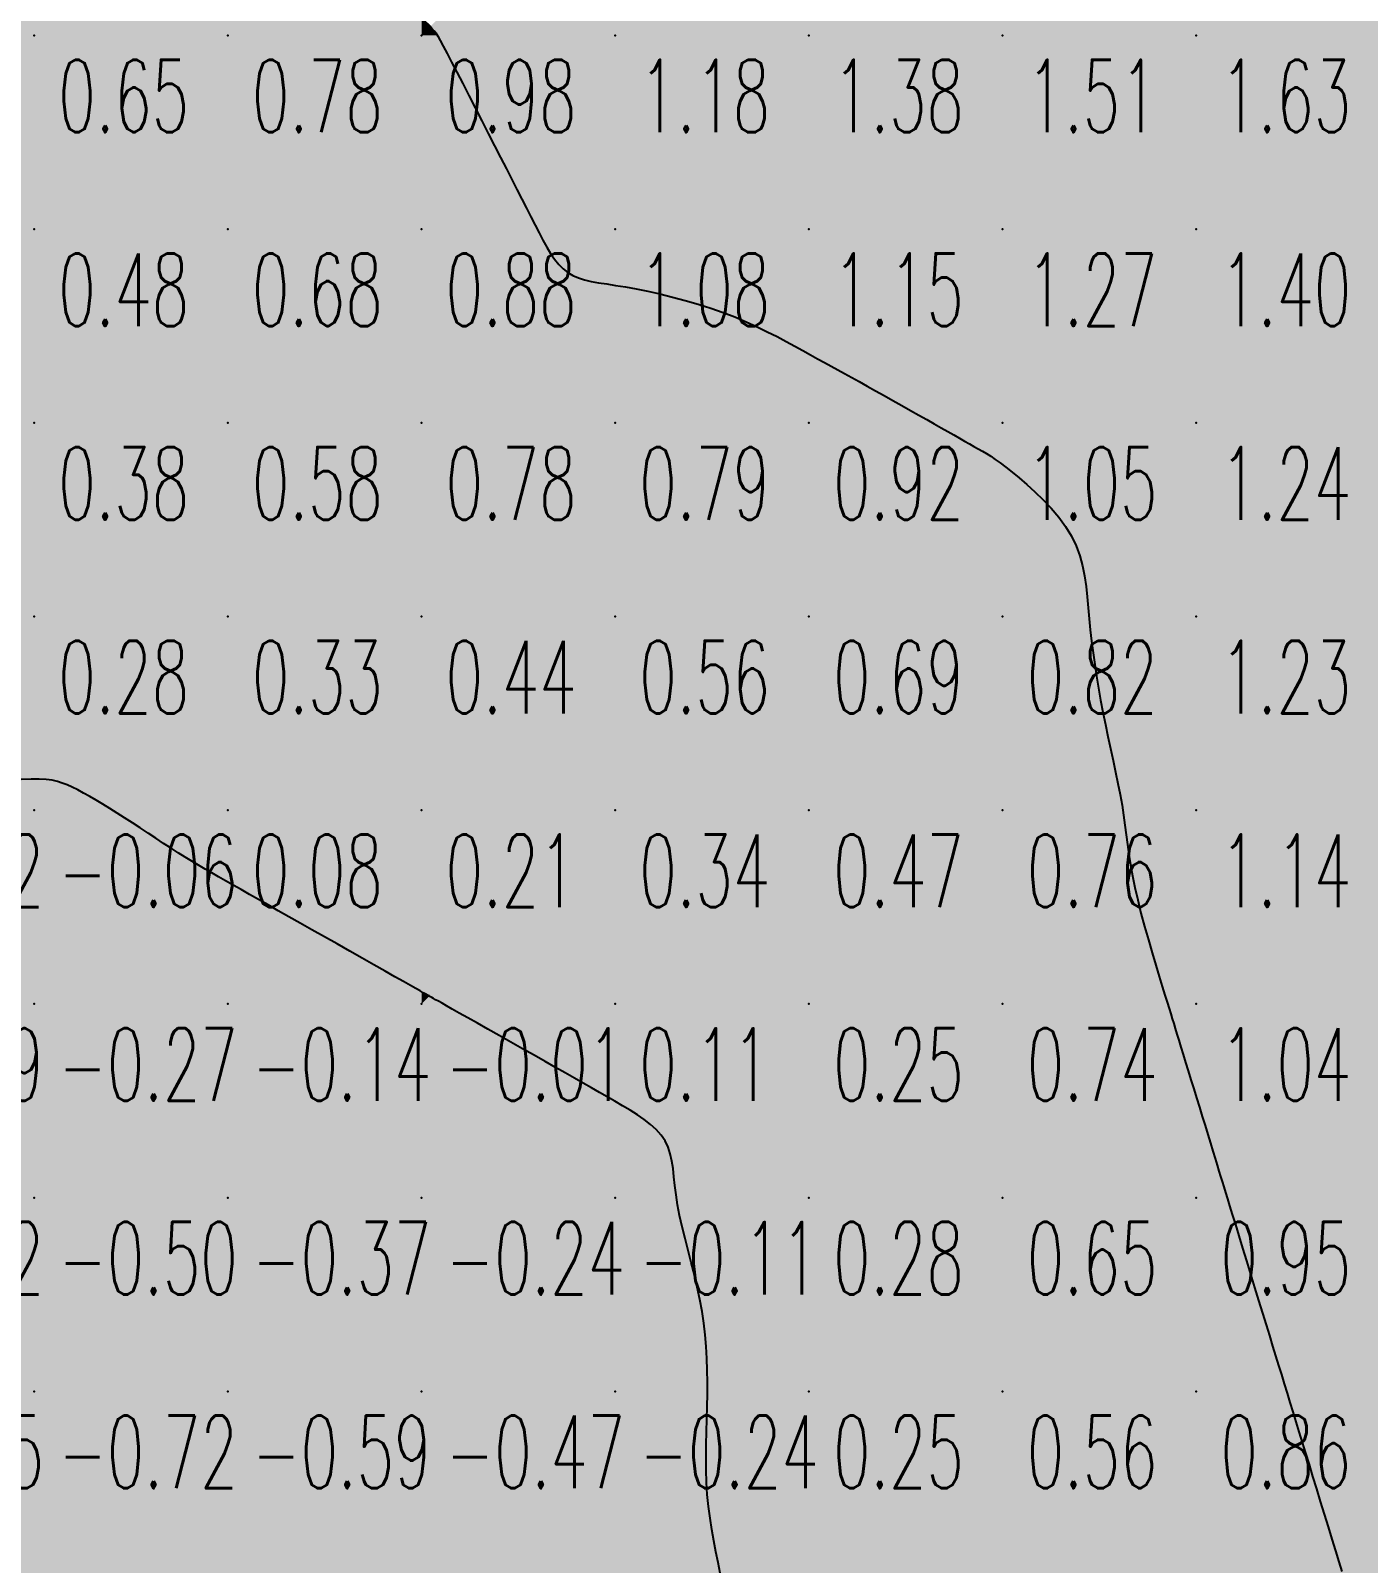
# Model space of a CAD drawing. Header units: millimetres. Extents: x 88261 to 90953, y 390274 to 392322.
# Drawn here: x 90450.1 to 90519.1, y 391258.4 to 391337.5 of the extents above; entities that cross this region are included whole.
import ezdxf
from ezdxf.enums import TextEntityAlignment as Align

# ---------------------------------------------------------------- set-up
doc = ezdxf.new("R2010")
doc.units = ezdxf.units.MM
doc.header["$LTSCALE"] = 25
for name, color, linetype in [('CN_03_00', 7, 'Continuous'), ('CN_04_00', 242, 'Continuous'), ('COTEAlt', 7, 'Continuous'), ('TN_COLORIAGE', 7, 'Continuous')]:
    doc.layers.add(name, color=color, linetype=linetype)
doc.styles.add('Simplex 1.0', font='Simplex.shx', dxfattribs={"width": 0.99, "height": 2.5})
doc.styles.get("Standard").update_dxf_attribs({"font": 'times.ttf'})

# ---------------------------------------------------------------- blocks, each defined once
blk = doc.blocks.new('COTE')
at = {"color": 0}
blk.add_point((0, 0), dxfattribs=at)
at = {"layer": 'COTEAlt'}
blk.add_attdef('ALT', text='', height=3.75, dxfattribs=at).set_placement((1.25, -1.25), align=Align.TOP_LEFT)

msp = doc.modelspace()

# ---------------------------------------------------------------- linework, layer by layer
at = {"layer": 'CN_03_00', "elevation": 1, "flags": 128}
msp.add_lwpolyline([(90470.903, 391337.499), (90470.985, 391337.371), (90471.086, 391337.199), (90471.214, 391336.973), (90471.373, 391336.682), (90471.569, 391336.314), (90471.805, 391335.865), (90472.076, 391335.343), (90472.375, 391334.765), (90472.694, 391334.144), (90473.026, 391333.497), (90473.363, 391332.837), (90473.699, 391332.181), (90474.025, 391331.542), (90474.336, 391330.933), (90474.63, 391330.355), (90474.91, 391329.807), (90475.176, 391329.287), (90475.428, 391328.793), (90475.667, 391328.324), (90475.895, 391327.878), (90476.111, 391327.454), (90476.318, 391327.051), (90476.518, 391326.67), (90476.716, 391326.314), (90476.915, 391325.986), (90477.119, 391325.688), (90477.332, 391325.422), (90477.557, 391325.192), (90477.8, 391324.999), (90478.062, 391324.844), (90478.349, 391324.722), (90478.663, 391324.625), (90479.009, 391324.545), (90479.39, 391324.476), (90479.81, 391324.41), (90480.272, 391324.338), (90480.781, 391324.255), (90481.337, 391324.153), (90481.933, 391324.032), (90482.56, 391323.892), (90483.208, 391323.735), (90483.868, 391323.561), (90484.53, 391323.37), (90485.184, 391323.163), (90485.821, 391322.941), (90486.432, 391322.705), (90487.017, 391322.458), (90487.574, 391322.204), (90488.104, 391321.947), (90488.606, 391321.691), (90489.08, 391321.44), (90489.525, 391321.198), (90489.943, 391320.968), (90490.332, 391320.754), (90490.701, 391320.552), (90491.054, 391320.358), (90491.4, 391320.168), (90491.745, 391319.978), (90492.097, 391319.785), (90492.463, 391319.583), (90492.849, 391319.368), (90493.261, 391319.139), (90493.693, 391318.896), (90494.139, 391318.646), (90494.592, 391318.391), (90495.046, 391318.135), (90495.492, 391317.883), (90495.924, 391317.639), (90496.336, 391317.406), (90496.722, 391317.188), (90497.082, 391316.984), (90497.417, 391316.795), (90497.729, 391316.619), (90498.019, 391316.454), (90498.289, 391316.302), (90498.54, 391316.16), (90498.774, 391316.027), (90498.994, 391315.903), (90499.206, 391315.78), (90499.417, 391315.652), (90499.636, 391315.513), (90499.869, 391315.355), (90500.126, 391315.171), (90500.413, 391314.954), (90500.738, 391314.698), (90501.106, 391314.398), (90501.506, 391314.056), (90501.924, 391313.677), (90502.346, 391313.265), (90502.76, 391312.827), (90503.15, 391312.366), (90503.504, 391311.886), (90503.807, 391311.394), (90504.05, 391310.893), (90504.238, 391310.383), (90504.38, 391309.864), (90504.485, 391309.336), (90504.562, 391308.799), (90504.621, 391308.252), (90504.671, 391307.696), (90504.721, 391307.129), (90504.779, 391306.552), (90504.846, 391305.966), (90504.921, 391305.371), (90505.006, 391304.768), (90505.099, 391304.159), (90505.202, 391303.544), (90505.312, 391302.925), (90505.431, 391302.301), (90505.558, 391301.675), (90505.691, 391301.05), (90505.825, 391300.429), (90505.958, 391299.816), (90506.088, 391299.213), (90506.209, 391298.626), (90506.32, 391298.056), (90506.418, 391297.509), (90506.5, 391296.984), (90506.57, 391296.476), (90506.635, 391295.975), (90506.701, 391295.472), (90506.772, 391294.957), (90506.855, 391294.422), (90506.955, 391293.858), (90507.077, 391293.255), (90507.226, 391292.609), (90507.397, 391291.932), (90507.583, 391291.24), (90507.777, 391290.55), (90507.973, 391289.879), (90508.163, 391289.242), (90508.34, 391288.656), (90508.499, 391288.139), (90508.633, 391287.7), (90508.747, 391287.33), (90508.844, 391287.014), (90508.93, 391286.735), (90509.008, 391286.478), (90509.085, 391286.228), (90509.164, 391285.97), (90509.251, 391285.687), (90509.349, 391285.368), (90509.458, 391285.013), (90509.576, 391284.627), (90509.703, 391284.215), (90509.836, 391283.78), (90509.975, 391283.327), (90510.118, 391282.861), (90510.264, 391282.386), (90510.411, 391281.906), (90510.558, 391281.428), (90510.703, 391280.957), (90510.843, 391280.499), (90510.978, 391280.06), (90511.105, 391279.647), (90511.222, 391279.264), (90511.328, 391278.919), (90511.422, 391278.613), (90511.507, 391278.335), (90511.589, 391278.068), (90511.672, 391277.798), (90511.761, 391277.509), (90511.86, 391277.185), (90511.975, 391276.811), (90512.11, 391276.371), (90512.269, 391275.855), (90512.447, 391275.273), (90512.641, 391274.641), (90512.845, 391273.975), (90513.056, 391273.29), (90513.266, 391272.604), (90513.473, 391271.93), (90513.671, 391271.285), (90513.856, 391270.681), (90514.03, 391270.116), (90514.194, 391269.582), (90514.35, 391269.073), (90514.501, 391268.582), (90514.648, 391268.103), (90514.793, 391267.629), (90514.939, 391267.154), (90515.087, 391266.671), (90515.238, 391266.178), (90515.394, 391265.671), (90515.554, 391265.149), (90515.72, 391264.608), (90515.892, 391264.047), (90516.072, 391263.462), (90516.259, 391262.851), (90516.455, 391262.213), (90516.656, 391261.559), (90516.858, 391260.9), (90517.058, 391260.247), (90517.253, 391259.612), (90517.439, 391259.008), (90517.611, 391258.445), (90517.767, 391257.936)], dxfattribs=at)
at = {"layer": 'CN_04_00', "flags": 128}
msp.add_lwpolyline([(90485.672, 391257.86), (90485.565, 391258.404), (90485.454, 391258.959), (90485.345, 391259.524), (90485.241, 391260.101), (90485.146, 391260.69), (90485.067, 391261.293), (90485.006, 391261.91), (90484.968, 391262.542), (90484.949, 391263.186), (90484.945, 391263.838), (90484.952, 391264.495), (90484.967, 391265.153), (90484.984, 391265.807), (90485.001, 391266.456), (90485.012, 391267.094), (90485.015, 391267.72), (90485.006, 391268.336), (90484.984, 391268.944), (90484.948, 391269.549), (90484.896, 391270.152), (90484.825, 391270.758), (90484.735, 391271.369), (90484.623, 391271.988), (90484.489, 391272.618), (90484.339, 391273.254), (90484.178, 391273.89), (90484.015, 391274.52), (90483.856, 391275.139), (90483.707, 391275.74), (90483.576, 391276.318), (90483.469, 391276.867), (90483.391, 391277.383), (90483.332, 391277.865), (90483.285, 391278.316), (90483.236, 391278.738), (90483.177, 391279.132), (90483.096, 391279.5), (90482.982, 391279.844), (90482.827, 391280.166), (90482.621, 391280.468), (90482.368, 391280.751), (90482.075, 391281.019), (90481.749, 391281.275), (90481.396, 391281.519), (90481.022, 391281.756), (90480.634, 391281.988), (90480.239, 391282.216), (90479.84, 391282.445), (90479.437, 391282.675), (90479.022, 391282.911), (90478.593, 391283.155), (90478.144, 391283.41), (90477.671, 391283.678), (90477.168, 391283.962), (90476.632, 391284.265), (90476.06, 391284.589), (90475.465, 391284.925), (90474.86, 391285.268), (90474.259, 391285.607), (90473.679, 391285.935), (90473.132, 391286.245), (90472.633, 391286.526), (90472.198, 391286.773), (90471.836, 391286.977), (90471.542, 391287.144), (90471.308, 391287.276), (90471.123, 391287.38), (90470.98, 391287.461), (90470.869, 391287.524), (90470.781, 391287.574), (90470.707, 391287.616), (90470.637, 391287.655), (90470.561, 391287.699), (90470.466, 391287.752), (90470.342, 391287.822), (90470.177, 391287.916), (90469.959, 391288.039), (90469.677, 391288.198), (90469.319, 391288.4), (90468.879, 391288.649), (90468.366, 391288.939), (90467.796, 391289.262), (90467.183, 391289.609), (90466.541, 391289.971), (90465.886, 391290.342), (90465.232, 391290.712), (90464.594, 391291.072), (90463.984, 391291.417), (90463.405, 391291.745), (90462.854, 391292.056), (90462.333, 391292.351), (90461.84, 391292.63), (90461.374, 391292.893), (90460.936, 391293.141), (90460.523, 391293.374), (90460.136, 391293.593), (90459.769, 391293.802), (90459.417, 391294.003), (90459.075, 391294.202), (90458.737, 391294.401), (90458.397, 391294.604), (90458.051, 391294.817), (90457.692, 391295.041), (90457.318, 391295.28), (90456.93, 391295.532), (90456.532, 391295.793), (90456.129, 391296.058), (90455.724, 391296.325), (90455.32, 391296.59), (90454.922, 391296.849), (90454.534, 391297.098), (90454.159, 391297.334), (90453.799, 391297.557), (90453.452, 391297.764), (90453.121, 391297.955), (90452.805, 391298.13), (90452.504, 391298.288), (90452.22, 391298.426), (90451.953, 391298.546), (90451.7, 391298.645), (90451.447, 391298.725), (90451.176, 391298.785), (90450.872, 391298.825), (90450.515, 391298.845), (90450.089, 391298.846), (90449.578, 391298.827)], dxfattribs=at)
at = {"layer": 'TN_COLORIAGE', "color": 81}
for points in [[(90440.249, 391347.239, 0.641), (90440.249, 391337.239, 0.641), (90450.249, 391347.239, 0.641)], [(90440.249, 391337.239, 0.641), (90450.249, 391337.239, 0.641), (90450.249, 391347.239, 0.641)], [(90450.249, 391347.239, 0.904), (90450.249, 391337.239, 0.904), (90460.249, 391347.239, 0.904)], [(90450.249, 391337.239, 0.904), (90460.249, 391337.239, 0.904), (90460.249, 391347.239, 0.904)], [(90460.249, 391337.239, 1), (90465.944, 391342.934, 1), (90460.249, 391347.239, 1), (90463.95, 391347.239, 1)], [(90460.249, 391337.239, 1), (90465.944, 391342.934, 1), (90470.249, 391337.239, 1), (90470.249, 391338.195, 1)], [(90470.744, 391337.735, 0.983), (90470.249, 391338.195, 0.983), (90470.249, 391337.239, 0.983)], [(90470.744, 391337.735, 0.983), (90471.117, 391337.239, 0.983), (90470.249, 391337.239, 0.983)], [(90440.249, 391337.239, 0.647), (90440.249, 391327.239, 0.647), (90450.249, 391337.239, 0.647)], [(90440.249, 391327.239, 0.647), (90450.249, 391327.239, 0.647), (90450.249, 391337.239, 0.647)], [(90450.249, 391327.239, 0.783), (90460.249, 391327.239, 0.783), (90460.249, 391337.239, 0.783)], [(90450.249, 391337.239, 0.783), (90450.249, 391327.239, 0.783), (90460.249, 391337.239, 0.783)], [(90460.249, 391327.239, 0.983), (90470.249, 391327.239, 0.983), (90470.249, 391337.239, 0.983)], [(90460.249, 391337.239, 0.983), (90460.249, 391327.239, 0.983), (90470.249, 391337.239, 0.983)], [(90470.249, 391327.239, 1), (90474.203, 391331.193, 1), (90470.249, 391337.239, 1), (90471.117, 391337.239, 1)], [(90474.203, 391331.193, 0.881), (90476.221, 391327.239, 0.881), (90470.249, 391327.239, 0.881)], [(90440.249, 391317.239, 0.482), (90450.249, 391317.239, 0.482), (90450.249, 391327.239, 0.482)], [(90440.249, 391327.239, 0.482), (90440.249, 391317.239, 0.482), (90450.249, 391327.239, 0.482)], [(90450.249, 391317.239, 0.681), (90460.249, 391317.239, 0.681), (90460.249, 391327.239, 0.681)], [(90450.249, 391327.239, 0.681), (90450.249, 391317.239, 0.681), (90460.249, 391327.239, 0.681)], [(90460.249, 391327.239, 0.881), (90460.249, 391317.239, 0.881), (90470.249, 391327.239, 0.881)], [(90460.249, 391317.239, 0.881), (90470.249, 391317.239, 0.881), (90470.249, 391327.239, 0.881)], [(90470.249, 391317.239, 1), (90477.582, 391324.573, 1), (90470.249, 391327.239, 1), (90476.221, 391327.239, 1)], [(90470.249, 391317.239, 1), (90477.582, 391324.573, 1), (90480.249, 391317.239, 1), (90480.249, 391324.464, 1)], [(90486.107, 391323.097, 0.791), (90480.249, 391324.464, 0.791), (90480.249, 391317.239, 0.791)], [(90480.249, 391317.239, 1), (90486.107, 391323.097, 1), (90490.249, 391317.239, 1), (90490.249, 391320.792, 1)], [(90492.554, 391319.545, 0.919), (90490.249, 391320.792, 0.919), (90490.249, 391317.239, 0.919)], [(90492.554, 391319.545, 0.919), (90496.631, 391317.239, 0.919), (90490.249, 391317.239, 0.919)], [(90440.249, 391307.239, 0.38), (90450.249, 391307.239, 0.38), (90450.249, 391317.239, 0.38)], [(90440.249, 391317.239, 0.38), (90440.249, 391307.239, 0.38), (90450.249, 391317.239, 0.38)], [(90450.249, 391317.239, 0.58), (90450.249, 391307.239, 0.58), (90460.249, 391317.239, 0.58)], [(90450.249, 391307.239, 0.58), (90460.249, 391307.239, 0.58), (90460.249, 391317.239, 0.58)], [(90460.249, 391307.239, 0.779), (90470.249, 391307.239, 0.779), (90470.249, 391317.239, 0.779)], [(90460.249, 391317.239, 0.779), (90460.249, 391307.239, 0.779), (90470.249, 391317.239, 0.779)], [(90470.249, 391307.239, 0.791), (90480.249, 391307.239, 0.791), (90480.249, 391317.239, 0.791)], [(90470.249, 391317.239, 0.791), (90470.249, 391307.239, 0.791), (90480.249, 391317.239, 0.791)], [(90480.249, 391307.239, 0.919), (90490.249, 391307.239, 0.919), (90490.249, 391317.239, 0.919)], [(90480.249, 391317.239, 0.919), (90480.249, 391307.239, 0.919), (90490.249, 391317.239, 0.919)], [(90490.249, 391307.239, 1), (90498.942, 391315.932, 1), (90490.249, 391317.239, 1), (90496.631, 391317.239, 1)], [(90490.249, 391307.239, 1), (90498.942, 391315.932, 1), (90500.249, 391307.239, 1), (90500.249, 391315.193, 1)], [(90504.493, 391311.483, 0.82), (90500.249, 391315.193, 0.82), (90500.249, 391307.239, 0.82)], [(90504.493, 391311.483, 0.82), (90504.624, 391307.239, 0.82), (90500.249, 391307.239, 0.82)], [(90440.249, 391299.494, 0.278), (90441.011, 391298.001, 0.278), (90440.249, 391307.239, 0.278), (90450.249, 391307.239, 0.278)], [(90441.011, 391298.001, 0.278), (90450.249, 391298.993, 0.278), (90450.249, 391307.239, 0.278)], [(90450.249, 391298.993, 0.33), (90451.77, 391298.761, 0.33), (90450.249, 391307.239, 0.33), (90460.249, 391307.239, 0.33)], [(90454.389, 391297.239, 0.33), (90451.77, 391298.761, 0.33), (90460.249, 391297.239, 0.33), (90460.249, 391307.239, 0.33)], [(90460.249, 391297.239, 0.437), (90470.249, 391297.239, 0.437), (90470.249, 391307.239, 0.437)], [(90460.249, 391307.239, 0.437), (90460.249, 391297.239, 0.437), (90470.249, 391307.239, 0.437)], [(90470.249, 391297.239, 0.565), (90480.249, 391297.239, 0.565), (90480.249, 391307.239, 0.565)], [(90470.249, 391307.239, 0.565), (90470.249, 391297.239, 0.565), (90480.249, 391307.239, 0.565)], [(90480.249, 391297.239, 0.693), (90490.249, 391297.239, 0.693), (90490.249, 391307.239, 0.693)], [(90480.249, 391307.239, 0.693), (90480.249, 391297.239, 0.693), (90490.249, 391307.239, 0.693)], [(90490.249, 391297.239, 0.82), (90500.249, 391297.239, 0.82), (90500.249, 391307.239, 0.82)], [(90490.249, 391307.239, 0.82), (90490.249, 391297.239, 0.82), (90500.249, 391307.239, 0.82)], [(90500.249, 391297.239, 1), (90505.342, 391302.332, 1), (90500.249, 391307.239, 1), (90504.624, 391307.239, 1)], [(90505.342, 391302.332, 0.76), (90506.598, 391297.239, 0.76), (90500.249, 391297.239, 0.76)], [(90454.389, 391297.239, 0.084), (90457.879, 391294.87, 0.084), (90460.249, 391297.239, 0.084)], [(90460.249, 391293.529, 0.084), (90457.879, 391294.87, 0.084), (90460.249, 391297.239, 0.084)], [(90460.249, 391293.529, 0.211), (90464.267, 391291.257, 0.211), (90460.249, 391297.239, 0.211), (90470.249, 391297.239, 0.211)], [(90470.249, 391287.875, 0.211), (90464.267, 391291.257, 0.211), (90470.249, 391297.239, 0.211)], [(90470.249, 391287.875, 0.339), (90470.655, 391287.645, 0.339), (90470.249, 391297.239, 0.339), (90480.249, 391297.239, 0.339)], [(90471.373, 391287.239, 0.339), (90470.655, 391287.645, 0.339), (90480.249, 391287.239, 0.339), (90480.249, 391297.239, 0.339)], [(90480.249, 391297.239, 0.467), (90480.249, 391287.239, 0.467), (90490.249, 391297.239, 0.467)], [(90480.249, 391287.239, 0.467), (90490.249, 391287.239, 0.467), (90490.249, 391297.239, 0.467)], [(90490.249, 391297.239, 0.76), (90490.249, 391287.239, 0.76), (90500.249, 391297.239, 0.76)], [(90490.249, 391287.239, 0.76), (90500.249, 391287.239, 0.76), (90500.249, 391297.239, 0.76)], [(90500.249, 391287.239, 1), (90506.773, 391293.763, 1), (90500.249, 391297.239, 1), (90506.598, 391297.239, 1)], [(90506.773, 391293.763, 0.741), (90508.775, 391287.239, 0.741), (90500.249, 391287.239, 0.741)], [(90471.373, 391287.239, 0.113), (90477.043, 391284.033, 0.113), (90480.249, 391287.239, 0.113)], [(90480.249, 391282.22, 0.113), (90477.043, 391284.033, 0.113), (90480.249, 391287.239, 0.113)], [(90480.249, 391282.22, 0.245), (90483.394, 391280.384, 0.245), (90480.249, 391287.239, 0.245), (90490.249, 391287.239, 0.245)], [(90483.394, 391280.384, 0.277), (90483.137, 391277.239, 0.277), (90490.249, 391287.239, 0.277), (90490.249, 391277.239, 0.277)], [(90490.249, 391287.239, 0.741), (90490.249, 391277.239, 0.741), (90500.249, 391287.239, 0.741)], [(90490.249, 391277.239, 0.741), (90500.249, 391277.239, 0.741), (90500.249, 391287.239, 0.741)], [(90500.249, 391277.239, 1), (90509.121, 391286.112, 1), (90500.249, 391287.239, 1), (90508.775, 391287.239, 1)], [(90500.249, 391277.239, 1), (90509.121, 391286.112, 1), (90510.249, 391277.239, 1), (90510.249, 391282.436, 1)], [(90511.469, 391278.46, 0.952), (90510.249, 391282.436, 0.952), (90510.249, 391277.239, 0.952)], [(90511.469, 391278.46, 0.952), (90511.844, 391277.239, 0.952), (90510.249, 391277.239, 0.952)], [(90483.137, 391277.239, 0.277), (90484.872, 391271.863, 0.277), (90490.249, 391277.239, 0.277)], [(90485.111, 391267.239, 0.277), (90484.872, 391271.863, 0.277), (90490.249, 391267.239, 0.277), (90490.249, 391277.239, 0.277)], [(90490.249, 391277.239, 0.648), (90490.249, 391267.239, 0.648), (90500.249, 391277.239, 0.648)], [(90490.249, 391267.239, 0.648), (90500.249, 391267.239, 0.648), (90500.249, 391277.239, 0.648)], [(90500.249, 391277.239, 0.952), (90500.249, 391267.239, 0.952), (90510.249, 391277.239, 0.952)], [(90500.249, 391267.239, 0.952), (90510.249, 391267.239, 0.952), (90510.249, 391277.239, 0.952)], [(90510.249, 391267.239, 1), (90513.817, 391270.808, 1), (90510.249, 391277.239, 1), (90511.844, 391277.239, 1)], [(90513.817, 391270.808, 0.858), (90514.912, 391267.239, 0.858), (90510.249, 391267.239, 0.858)], [(90485.905, 391257.239, 0.252), (90484.755, 391261.746, 0.252), (90490.249, 391257.239, 0.252), (90490.249, 391267.239, 0.252)], [(90484.755, 391261.746, 0.252), (90485.111, 391267.239, 0.252), (90490.249, 391267.239, 0.252)], [(90490.249, 391267.239, 0.555), (90490.249, 391257.239, 0.555), (90500.249, 391267.239, 0.555)], [(90490.249, 391257.239, 0.555), (90500.249, 391257.239, 0.555), (90500.249, 391267.239, 0.555)], [(90500.249, 391267.239, 0.858), (90500.249, 391257.239, 0.858), (90510.249, 391267.239, 0.858)], [(90500.249, 391257.239, 0.858), (90510.249, 391257.239, 0.858), (90510.249, 391267.239, 0.858)], [(90510.249, 391257.239, 1), (90516.166, 391263.156, 1), (90510.249, 391267.239, 1), (90514.912, 391267.239, 1)], [(90516.166, 391263.156, 0.765), (90517.981, 391257.239, 0.765), (90510.249, 391257.239, 0.765)]]:
    msp.add_solid(points, dxfattribs=at)
at = {"layer": 'TN_COLORIAGE', "color": 71}
for points in [[(90471.117, 391337.239, 1.332), (90470.744, 391337.735, 1.332), (90480.249, 391337.239, 1.332), (90480.249, 391347.239, 1.332)], [(90480.249, 391337.239, 1.483), (90490.249, 391337.239, 1.483), (90490.249, 391347.239, 1.483)], [(90480.249, 391347.239, 1.483), (90480.249, 391337.239, 1.483), (90490.249, 391347.239, 1.483)], [(90490.249, 391337.239, 1.683), (90500.249, 391337.239, 1.683), (90500.249, 391347.239, 1.683)], [(90490.249, 391347.239, 1.683), (90490.249, 391337.239, 1.683), (90500.249, 391347.239, 1.683)], [(90500.249, 391347.239, 1.882), (90500.249, 391337.239, 1.882), (90510.249, 391347.239, 1.882)], [(90500.249, 391337.239, 1.882), (90510.249, 391337.239, 1.882), (90510.249, 391347.239, 1.882)], [(90510.249, 391347.239, 1.979), (90510.249, 391337.239, 1.979), (90520.249, 391347.239, 1.979)], [(90510.249, 391337.239, 1.979), (90520.249, 391337.239, 1.979), (90520.249, 391347.239, 1.979)], [(90471.117, 391337.239, 1.182), (90474.203, 391331.193, 1.182), (90480.249, 391337.239, 1.182)], [(90476.221, 391327.239, 1.182), (90474.203, 391331.193, 1.182), (90480.249, 391327.239, 1.182), (90480.249, 391337.239, 1.182)], [(90480.249, 391337.239, 1.382), (90480.249, 391327.239, 1.382), (90490.249, 391337.239, 1.382)], [(90480.249, 391327.239, 1.382), (90490.249, 391327.239, 1.382), (90490.249, 391337.239, 1.382)], [(90490.249, 391337.239, 1.506), (90490.249, 391327.239, 1.506), (90500.249, 391337.239, 1.506)], [(90490.249, 391327.239, 1.506), (90500.249, 391327.239, 1.506), (90500.249, 391337.239, 1.506)], [(90500.249, 391327.239, 1.626), (90510.249, 391327.239, 1.626), (90510.249, 391337.239, 1.626)], [(90500.249, 391337.239, 1.626), (90500.249, 391327.239, 1.626), (90510.249, 391337.239, 1.626)], [(90510.249, 391337.239, 1.753), (90510.249, 391327.239, 1.753), (90520.249, 391337.239, 1.753)], [(90510.249, 391327.239, 1.753), (90520.249, 391327.239, 1.753), (90520.249, 391337.239, 1.753)], [(90476.221, 391327.239, 1.08), (90477.582, 391324.573, 1.08), (90480.249, 391327.239, 1.08)], [(90480.249, 391324.464, 1.08), (90477.582, 391324.573, 1.08), (90480.249, 391327.239, 1.08)], [(90480.249, 391324.464, 1.148), (90486.107, 391323.097, 1.148), (90480.249, 391327.239, 1.148), (90490.249, 391327.239, 1.148)], [(90490.249, 391320.792, 1.148), (90486.107, 391323.097, 1.148), (90490.249, 391327.239, 1.148)], [(90490.249, 391320.792, 1.272), (90492.554, 391319.545, 1.272), (90490.249, 391327.239, 1.272), (90500.249, 391327.239, 1.272)], [(90496.631, 391317.239, 1.272), (90492.554, 391319.545, 1.272), (90500.249, 391317.239, 1.272), (90500.249, 391327.239, 1.272)], [(90500.249, 391327.239, 1.4), (90500.249, 391317.239, 1.4), (90510.249, 391327.239, 1.4)], [(90500.249, 391317.239, 1.4), (90510.249, 391317.239, 1.4), (90510.249, 391327.239, 1.4)], [(90510.249, 391327.239, 1.721), (90510.249, 391317.239, 1.721), (90520.249, 391327.239, 1.721)], [(90510.249, 391317.239, 1.721), (90520.249, 391317.239, 1.721), (90520.249, 391327.239, 1.721)], [(90496.631, 391317.239, 1.046), (90498.942, 391315.932, 1.046), (90500.249, 391317.239, 1.046)], [(90500.249, 391315.193, 1.046), (90498.942, 391315.932, 1.046), (90500.249, 391317.239, 1.046)], [(90500.249, 391315.193, 1.244), (90504.493, 391311.483, 1.244), (90500.249, 391317.239, 1.244), (90510.249, 391317.239, 1.244)], [(90504.624, 391307.239, 1.244), (90504.493, 391311.483, 1.244), (90510.249, 391307.239, 1.244), (90510.249, 391317.239, 1.244)], [(90510.249, 391307.239, 1.628), (90520.249, 391307.239, 1.628), (90520.249, 391317.239, 1.628)], [(90510.249, 391317.239, 1.628), (90510.249, 391307.239, 1.628), (90520.249, 391317.239, 1.628)], [(90504.624, 391307.239, 1.231), (90505.342, 391302.332, 1.231), (90510.249, 391307.239, 1.231)], [(90506.598, 391297.239, 1.231), (90505.342, 391302.332, 1.231), (90510.249, 391297.239, 1.231), (90510.249, 391307.239, 1.231)], [(90510.249, 391297.239, 1.534), (90520.249, 391297.239, 1.534), (90520.249, 391307.239, 1.534)], [(90510.249, 391307.239, 1.534), (90510.249, 391297.239, 1.534), (90520.249, 391307.239, 1.534)], [(90506.598, 391297.239, 1.138), (90506.773, 391293.763, 1.138), (90510.249, 391297.239, 1.138)], [(90508.775, 391287.239, 1.138), (90506.773, 391293.763, 1.138), (90510.249, 391287.239, 1.138), (90510.249, 391297.239, 1.138)], [(90510.249, 391297.239, 1.441), (90510.249, 391287.239, 1.441), (90520.249, 391297.239, 1.441)], [(90510.249, 391287.239, 1.441), (90520.249, 391287.239, 1.441), (90520.249, 391297.239, 1.441)], [(90508.775, 391287.239, 1.045), (90509.121, 391286.112, 1.045), (90510.249, 391287.239, 1.045)], [(90510.249, 391282.436, 1.045), (90509.121, 391286.112, 1.045), (90510.249, 391287.239, 1.045)], [(90510.249, 391282.436, 1.348), (90511.469, 391278.46, 1.348), (90510.249, 391287.239, 1.348), (90520.249, 391287.239, 1.348)], [(90511.844, 391277.239, 1.348), (90511.469, 391278.46, 1.348), (90520.249, 391277.239, 1.348), (90520.249, 391287.239, 1.348)], [(90511.844, 391277.239, 1.255), (90513.817, 391270.808, 1.255), (90520.249, 391277.239, 1.255)], [(90514.912, 391267.239, 1.255), (90513.817, 391270.808, 1.255), (90520.249, 391267.239, 1.255), (90520.249, 391277.239, 1.255)], [(90514.912, 391267.239, 1.162), (90516.166, 391263.156, 1.162), (90520.249, 391267.239, 1.162)], [(90517.981, 391257.239, 1.162), (90516.166, 391263.156, 1.162), (90520.249, 391257.239, 1.162), (90520.249, 391267.239, 1.162)]]:
    msp.add_solid(points, dxfattribs=at)
at = {"layer": 'TN_COLORIAGE', "color": 91}
for points in [[(90450.249, 391297.239), (90450.249, 391298.993), (90440.249, 391297.239), (90441.011, 391298.001)], [(90451.77, 391298.761, -0.059), (90450.249, 391298.993, -0.059), (90450.249, 391297.239, -0.059)], [(90451.77, 391298.761, -0.059), (90454.389, 391297.239, -0.059), (90450.249, 391297.239, -0.059)], [(90440.249, 391297.239, -0.059), (90440.249, 391287.239, -0.059), (90450.249, 391297.239, -0.059)], [(90440.249, 391287.239, -0.059), (90450.249, 391287.239, -0.059), (90450.249, 391297.239, -0.059)], [(90450.249, 391287.239), (90457.879, 391294.87), (90450.249, 391297.239), (90454.389, 391297.239)], [(90450.249, 391287.239), (90457.879, 391294.87), (90460.249, 391287.239), (90460.249, 391293.529)], [(90464.267, 391291.257, -0.142), (90460.249, 391293.529, -0.142), (90460.249, 391287.239, -0.142)], [(90460.249, 391287.239), (90464.267, 391291.257), (90470.249, 391287.239), (90470.249, 391287.875)], [(90470.655, 391287.645, -0.014), (90470.249, 391287.875, -0.014), (90470.249, 391287.239, -0.014)], [(90470.655, 391287.645, -0.014), (90471.373, 391287.239, -0.014), (90470.249, 391287.239, -0.014)], [(90440.249, 391287.239, -0.27), (90440.249, 391277.239, -0.27), (90450.249, 391287.239, -0.27)], [(90440.249, 391277.239, -0.27), (90450.249, 391277.239, -0.27), (90450.249, 391287.239, -0.27)], [(90450.249, 391277.239, -0.142), (90460.249, 391277.239, -0.142), (90460.249, 391287.239, -0.142)], [(90450.249, 391287.239, -0.142), (90450.249, 391277.239, -0.142), (90460.249, 391287.239, -0.142)], [(90460.249, 391277.239, -0.014), (90470.249, 391277.239, -0.014), (90470.249, 391287.239, -0.014)], [(90460.249, 391287.239, -0.014), (90460.249, 391277.239, -0.014), (90470.249, 391287.239, -0.014)], [(90470.249, 391277.239), (90477.043, 391284.033), (90470.249, 391287.239), (90471.373, 391287.239)], [(90470.249, 391277.239), (90477.043, 391284.033), (90480.249, 391277.239), (90480.249, 391282.22)], [(90483.394, 391280.384, -0.112), (90480.249, 391282.22, -0.112), (90480.249, 391277.239, -0.112)], [(90483.137, 391277.239, -0.112), (90483.394, 391280.384, -0.112), (90480.249, 391277.239, -0.112)], [(90440.249, 391267.239, -0.496), (90450.249, 391267.239, -0.496), (90450.249, 391277.239, -0.496)], [(90440.249, 391277.239, -0.496), (90440.249, 391267.239, -0.496), (90450.249, 391277.239, -0.496)], [(90450.249, 391277.239, -0.368), (90450.249, 391267.239, -0.368), (90460.249, 391277.239, -0.368)], [(90450.249, 391267.239, -0.368), (90460.249, 391267.239, -0.368), (90460.249, 391277.239, -0.368)], [(90460.249, 391267.239, -0.24), (90470.249, 391267.239, -0.24), (90470.249, 391277.239, -0.24)], [(90460.249, 391277.239, -0.24), (90460.249, 391267.239, -0.24), (90470.249, 391277.239, -0.24)], [(90470.249, 391267.239, -0.112), (90480.249, 391267.239, -0.112), (90480.249, 391277.239, -0.112)], [(90470.249, 391277.239, -0.112), (90470.249, 391267.239, -0.112), (90480.249, 391277.239, -0.112)], [(90480.249, 391267.239), (90484.872, 391271.863), (90480.249, 391277.239), (90483.137, 391277.239)], [(90484.872, 391271.863, -0.238), (90485.111, 391267.239, -0.238), (90480.249, 391267.239, -0.238)], [(90440.249, 391257.239, -0.721), (90450.249, 391257.239, -0.721), (90450.249, 391267.239, -0.721)], [(90440.249, 391267.239, -0.721), (90440.249, 391257.239, -0.721), (90450.249, 391267.239, -0.721)], [(90450.249, 391257.239, -0.594), (90460.249, 391257.239, -0.594), (90460.249, 391267.239, -0.594)], [(90450.249, 391267.239, -0.594), (90450.249, 391257.239, -0.594), (90460.249, 391267.239, -0.594)], [(90460.249, 391257.239, -0.466), (90470.249, 391257.239, -0.466), (90470.249, 391267.239, -0.466)], [(90460.249, 391267.239, -0.466), (90460.249, 391257.239, -0.466), (90470.249, 391267.239, -0.466)], [(90470.249, 391257.239, -0.238), (90480.249, 391257.239, -0.238), (90480.249, 391267.239, -0.238)], [(90470.249, 391267.239, -0.238), (90470.249, 391257.239, -0.238), (90480.249, 391267.239, -0.238)], [(90480.249, 391267.239), (90485.111, 391267.239), (90480.249, 391257.239), (90484.755, 391261.746)], [(90484.755, 391261.746, -0.206), (90485.905, 391257.239, -0.206), (90480.249, 391257.239, -0.206)]]:
    msp.add_solid(points, dxfattribs=at)

# ---------------------------------------------------------------- block references
at = {"layer": 'COTEAlt'}
ref = msp.add_blockref('COTE', (90450.249, 391337.239), dxfattribs=at)
ref.add_attrib('ALT', '0.65', dxfattribs={"height": 3.75, "style": 'Simplex 1.0', "width": 0.6}).set_placement((90451.499, 391335.989), align=Align.TOP_LEFT)
ref = msp.add_blockref('COTE', (90460.249, 391337.239), dxfattribs=at)
ref.add_attrib('ALT', '0.78', dxfattribs={"height": 3.75, "style": 'Simplex 1.0', "width": 0.6}).set_placement((90461.499, 391335.989), align=Align.TOP_LEFT)
ref = msp.add_blockref('COTE', (90470.249, 391337.239), dxfattribs=at)
ref.add_attrib('ALT', '0.98', dxfattribs={"height": 3.75, "style": 'Simplex 1.0', "width": 0.6}).set_placement((90471.499, 391335.989), align=Align.TOP_LEFT)
ref = msp.add_blockref('COTE', (90480.249, 391337.239), dxfattribs=at)
ref.add_attrib('ALT', '1.18', dxfattribs={"height": 3.75, "style": 'Simplex 1.0', "width": 0.6}).set_placement((90481.499, 391335.989), align=Align.TOP_LEFT)
ref = msp.add_blockref('COTE', (90490.249, 391337.239), dxfattribs=at)
ref.add_attrib('ALT', '1.38', dxfattribs={"height": 3.75, "style": 'Simplex 1.0', "width": 0.6}).set_placement((90491.499, 391335.989), align=Align.TOP_LEFT)
ref = msp.add_blockref('COTE', (90500.249, 391337.239), dxfattribs=at)
ref.add_attrib('ALT', '1.51', dxfattribs={"height": 3.75, "style": 'Simplex 1.0', "width": 0.6}).set_placement((90501.499, 391335.989), align=Align.TOP_LEFT)
ref = msp.add_blockref('COTE', (90510.249, 391337.239), dxfattribs=at)
ref.add_attrib('ALT', '1.63', dxfattribs={"height": 3.75, "style": 'Simplex 1.0', "width": 0.6}).set_placement((90511.499, 391335.989), align=Align.TOP_LEFT)
ref = msp.add_blockref('COTE', (90450.249, 391327.239), dxfattribs=at)
ref.add_attrib('ALT', '0.48', dxfattribs={"height": 3.75, "style": 'Simplex 1.0', "width": 0.6}).set_placement((90451.499, 391325.989), align=Align.TOP_LEFT)
ref = msp.add_blockref('COTE', (90460.249, 391327.239), dxfattribs=at)
ref.add_attrib('ALT', '0.68', dxfattribs={"height": 3.75, "style": 'Simplex 1.0', "width": 0.6}).set_placement((90461.499, 391325.989), align=Align.TOP_LEFT)
ref = msp.add_blockref('COTE', (90470.249, 391327.239), dxfattribs=at)
ref.add_attrib('ALT', '0.88', dxfattribs={"height": 3.75, "style": 'Simplex 1.0', "width": 0.6}).set_placement((90471.499, 391325.989), align=Align.TOP_LEFT)
ref = msp.add_blockref('COTE', (90480.249, 391327.239), dxfattribs=at)
ref.add_attrib('ALT', '1.08', dxfattribs={"height": 3.75, "style": 'Simplex 1.0', "width": 0.6}).set_placement((90481.499, 391325.989), align=Align.TOP_LEFT)
ref = msp.add_blockref('COTE', (90490.249, 391327.239), dxfattribs=at)
ref.add_attrib('ALT', '1.15', dxfattribs={"height": 3.75, "style": 'Simplex 1.0', "width": 0.6}).set_placement((90491.499, 391325.989), align=Align.TOP_LEFT)
ref = msp.add_blockref('COTE', (90500.249, 391327.239), dxfattribs=at)
ref.add_attrib('ALT', '1.27', dxfattribs={"height": 3.75, "style": 'Simplex 1.0', "width": 0.6}).set_placement((90501.499, 391325.989), align=Align.TOP_LEFT)
ref = msp.add_blockref('COTE', (90510.249, 391327.239), dxfattribs=at)
ref.add_attrib('ALT', '1.40', dxfattribs={"height": 3.75, "style": 'Simplex 1.0', "width": 0.6}).set_placement((90511.499, 391325.989), align=Align.TOP_LEFT)
ref = msp.add_blockref('COTE', (90450.249, 391317.239), dxfattribs=at)
ref.add_attrib('ALT', '0.38', dxfattribs={"height": 3.75, "style": 'Simplex 1.0', "width": 0.6}).set_placement((90451.499, 391315.989), align=Align.TOP_LEFT)
ref = msp.add_blockref('COTE', (90460.249, 391317.239), dxfattribs=at)
ref.add_attrib('ALT', '0.58', dxfattribs={"height": 3.75, "style": 'Simplex 1.0', "width": 0.6}).set_placement((90461.499, 391315.989), align=Align.TOP_LEFT)
ref = msp.add_blockref('COTE', (90470.249, 391317.239), dxfattribs=at)
ref.add_attrib('ALT', '0.78', dxfattribs={"height": 3.75, "style": 'Simplex 1.0', "width": 0.6}).set_placement((90471.499, 391315.989), align=Align.TOP_LEFT)
ref = msp.add_blockref('COTE', (90480.249, 391317.239), dxfattribs=at)
ref.add_attrib('ALT', '0.79', dxfattribs={"height": 3.75, "style": 'Simplex 1.0', "width": 0.6}).set_placement((90481.499, 391315.989), align=Align.TOP_LEFT)
ref = msp.add_blockref('COTE', (90490.249, 391317.239), dxfattribs=at)
ref.add_attrib('ALT', '0.92', dxfattribs={"height": 3.75, "style": 'Simplex 1.0', "width": 0.6}).set_placement((90491.499, 391315.989), align=Align.TOP_LEFT)
ref = msp.add_blockref('COTE', (90500.249, 391317.239), dxfattribs=at)
ref.add_attrib('ALT', '1.05', dxfattribs={"height": 3.75, "style": 'Simplex 1.0', "width": 0.6}).set_placement((90501.499, 391315.989), align=Align.TOP_LEFT)
ref = msp.add_blockref('COTE', (90510.249, 391317.239), dxfattribs=at)
ref.add_attrib('ALT', '1.24', dxfattribs={"height": 3.75, "style": 'Simplex 1.0', "width": 0.6}).set_placement((90511.499, 391315.989), align=Align.TOP_LEFT)
ref = msp.add_blockref('COTE', (90450.249, 391307.239), dxfattribs=at)
ref.add_attrib('ALT', '0.28', dxfattribs={"height": 3.75, "style": 'Simplex 1.0', "width": 0.6}).set_placement((90451.499, 391305.989), align=Align.TOP_LEFT)
ref = msp.add_blockref('COTE', (90460.249, 391307.239), dxfattribs=at)
ref.add_attrib('ALT', '0.33', dxfattribs={"height": 3.75, "style": 'Simplex 1.0', "width": 0.6}).set_placement((90461.499, 391305.989), align=Align.TOP_LEFT)
ref = msp.add_blockref('COTE', (90470.249, 391307.239), dxfattribs=at)
ref.add_attrib('ALT', '0.44', dxfattribs={"height": 3.75, "style": 'Simplex 1.0', "width": 0.6}).set_placement((90471.499, 391305.989), align=Align.TOP_LEFT)
ref = msp.add_blockref('COTE', (90480.249, 391307.239), dxfattribs=at)
ref.add_attrib('ALT', '0.56', dxfattribs={"height": 3.75, "style": 'Simplex 1.0', "width": 0.6}).set_placement((90481.499, 391305.989), align=Align.TOP_LEFT)
ref = msp.add_blockref('COTE', (90490.249, 391307.239), dxfattribs=at)
ref.add_attrib('ALT', '0.69', dxfattribs={"height": 3.75, "style": 'Simplex 1.0', "width": 0.6}).set_placement((90491.499, 391305.989), align=Align.TOP_LEFT)
ref = msp.add_blockref('COTE', (90500.249, 391307.239), dxfattribs=at)
ref.add_attrib('ALT', '0.82', dxfattribs={"height": 3.75, "style": 'Simplex 1.0', "width": 0.6}).set_placement((90501.499, 391305.989), align=Align.TOP_LEFT)
ref = msp.add_blockref('COTE', (90510.249, 391307.239), dxfattribs=at)
ref.add_attrib('ALT', '1.23', dxfattribs={"height": 3.75, "style": 'Simplex 1.0', "width": 0.6}).set_placement((90511.499, 391305.989), align=Align.TOP_LEFT)
ref = msp.add_blockref('COTE', (90440.249, 391297.239), dxfattribs=at)
ref.add_attrib('ALT', '-0.02', dxfattribs={"height": 3.75, "style": 'Simplex 1.0', "width": 0.6}).set_placement((90441.499, 391295.989), align=Align.TOP_LEFT)
ref = msp.add_blockref('COTE', (90450.249, 391297.239), dxfattribs=at)
ref.add_attrib('ALT', '-0.06', dxfattribs={"height": 3.75, "style": 'Simplex 1.0', "width": 0.6}).set_placement((90451.499, 391295.989), align=Align.TOP_LEFT)
ref = msp.add_blockref('COTE', (90460.249, 391297.239), dxfattribs=at)
ref.add_attrib('ALT', '0.08', dxfattribs={"height": 3.75, "style": 'Simplex 1.0', "width": 0.6}).set_placement((90461.499, 391295.989), align=Align.TOP_LEFT)
ref = msp.add_blockref('COTE', (90470.249, 391297.239), dxfattribs=at)
ref.add_attrib('ALT', '0.21', dxfattribs={"height": 3.75, "style": 'Simplex 1.0', "width": 0.6}).set_placement((90471.499, 391295.989), align=Align.TOP_LEFT)
ref = msp.add_blockref('COTE', (90480.249, 391297.239), dxfattribs=at)
ref.add_attrib('ALT', '0.34', dxfattribs={"height": 3.75, "style": 'Simplex 1.0', "width": 0.6}).set_placement((90481.499, 391295.989), align=Align.TOP_LEFT)
ref = msp.add_blockref('COTE', (90490.249, 391297.239), dxfattribs=at)
ref.add_attrib('ALT', '0.47', dxfattribs={"height": 3.75, "style": 'Simplex 1.0', "width": 0.6}).set_placement((90491.499, 391295.989), align=Align.TOP_LEFT)
ref = msp.add_blockref('COTE', (90500.249, 391297.239), dxfattribs=at)
ref.add_attrib('ALT', '0.76', dxfattribs={"height": 3.75, "style": 'Simplex 1.0', "width": 0.6}).set_placement((90501.499, 391295.989), align=Align.TOP_LEFT)
ref = msp.add_blockref('COTE', (90510.249, 391297.239), dxfattribs=at)
ref.add_attrib('ALT', '1.14', dxfattribs={"height": 3.75, "style": 'Simplex 1.0', "width": 0.6}).set_placement((90511.499, 391295.989), align=Align.TOP_LEFT)
ref = msp.add_blockref('COTE', (90440.249, 391287.239), dxfattribs=at)
ref.add_attrib('ALT', '-0.39', dxfattribs={"height": 3.75, "style": 'Simplex 1.0', "width": 0.6}).set_placement((90441.499, 391285.989), align=Align.TOP_LEFT)
ref = msp.add_blockref('COTE', (90450.249, 391287.239), dxfattribs=at)
ref.add_attrib('ALT', '-0.27', dxfattribs={"height": 3.75, "style": 'Simplex 1.0', "width": 0.6}).set_placement((90451.499, 391285.989), align=Align.TOP_LEFT)
ref = msp.add_blockref('COTE', (90460.249, 391287.239), dxfattribs=at)
ref.add_attrib('ALT', '-0.14', dxfattribs={"height": 3.75, "style": 'Simplex 1.0', "width": 0.6}).set_placement((90461.499, 391285.989), align=Align.TOP_LEFT)
ref = msp.add_blockref('COTE', (90470.249, 391287.239), dxfattribs=at)
ref.add_attrib('ALT', '-0.01', dxfattribs={"height": 3.75, "style": 'Simplex 1.0', "width": 0.6}).set_placement((90471.499, 391285.989), align=Align.TOP_LEFT)
ref = msp.add_blockref('COTE', (90480.249, 391287.239), dxfattribs=at)
ref.add_attrib('ALT', '0.11', dxfattribs={"height": 3.75, "style": 'Simplex 1.0', "width": 0.6}).set_placement((90481.499, 391285.989), align=Align.TOP_LEFT)
ref = msp.add_blockref('COTE', (90490.249, 391287.239), dxfattribs=at)
ref.add_attrib('ALT', '0.25', dxfattribs={"height": 3.75, "style": 'Simplex 1.0', "width": 0.6}).set_placement((90491.499, 391285.989), align=Align.TOP_LEFT)
ref = msp.add_blockref('COTE', (90500.249, 391287.239), dxfattribs=at)
ref.add_attrib('ALT', '0.74', dxfattribs={"height": 3.75, "style": 'Simplex 1.0', "width": 0.6}).set_placement((90501.499, 391285.989), align=Align.TOP_LEFT)
ref = msp.add_blockref('COTE', (90510.249, 391287.239), dxfattribs=at)
ref.add_attrib('ALT', '1.04', dxfattribs={"height": 3.75, "style": 'Simplex 1.0', "width": 0.6}).set_placement((90511.499, 391285.989), align=Align.TOP_LEFT)
ref = msp.add_blockref('COTE', (90440.249, 391277.239), dxfattribs=at)
ref.add_attrib('ALT', '-0.62', dxfattribs={"height": 3.75, "style": 'Simplex 1.0', "width": 0.6}).set_placement((90441.499, 391275.989), align=Align.TOP_LEFT)
ref = msp.add_blockref('COTE', (90450.249, 391277.239), dxfattribs=at)
ref.add_attrib('ALT', '-0.50', dxfattribs={"height": 3.75, "style": 'Simplex 1.0', "width": 0.6}).set_placement((90451.499, 391275.989), align=Align.TOP_LEFT)
ref = msp.add_blockref('COTE', (90460.249, 391277.239), dxfattribs=at)
ref.add_attrib('ALT', '-0.37', dxfattribs={"height": 3.75, "style": 'Simplex 1.0', "width": 0.6}).set_placement((90461.499, 391275.989), align=Align.TOP_LEFT)
ref = msp.add_blockref('COTE', (90470.249, 391277.239), dxfattribs=at)
ref.add_attrib('ALT', '-0.24', dxfattribs={"height": 3.75, "style": 'Simplex 1.0', "width": 0.6}).set_placement((90471.499, 391275.989), align=Align.TOP_LEFT)
ref = msp.add_blockref('COTE', (90480.249, 391277.239), dxfattribs=at)
ref.add_attrib('ALT', '-0.11', dxfattribs={"height": 3.75, "style": 'Simplex 1.0', "width": 0.6}).set_placement((90481.499, 391275.989), align=Align.TOP_LEFT)
ref = msp.add_blockref('COTE', (90490.249, 391277.239), dxfattribs=at)
ref.add_attrib('ALT', '0.28', dxfattribs={"height": 3.75, "style": 'Simplex 1.0', "width": 0.6}).set_placement((90491.499, 391275.989), align=Align.TOP_LEFT)
ref = msp.add_blockref('COTE', (90500.249, 391277.239), dxfattribs=at)
ref.add_attrib('ALT', '0.65', dxfattribs={"height": 3.75, "style": 'Simplex 1.0', "width": 0.6}).set_placement((90501.499, 391275.989), align=Align.TOP_LEFT)
ref = msp.add_blockref('COTE', (90510.249, 391277.239), dxfattribs=at)
ref.add_attrib('ALT', '0.95', dxfattribs={"height": 3.75, "style": 'Simplex 1.0', "width": 0.6}).set_placement((90511.499, 391275.989), align=Align.TOP_LEFT)
ref = msp.add_blockref('COTE', (90440.249, 391267.239), dxfattribs=at)
ref.add_attrib('ALT', '-0.85', dxfattribs={"height": 3.75, "style": 'Simplex 1.0', "width": 0.6}).set_placement((90441.499, 391265.989), align=Align.TOP_LEFT)
ref = msp.add_blockref('COTE', (90450.249, 391267.239), dxfattribs=at)
ref.add_attrib('ALT', '-0.72', dxfattribs={"height": 3.75, "style": 'Simplex 1.0', "width": 0.6}).set_placement((90451.499, 391265.989), align=Align.TOP_LEFT)
ref = msp.add_blockref('COTE', (90460.249, 391267.239), dxfattribs=at)
ref.add_attrib('ALT', '-0.59', dxfattribs={"height": 3.75, "style": 'Simplex 1.0', "width": 0.6}).set_placement((90461.499, 391265.989), align=Align.TOP_LEFT)
ref = msp.add_blockref('COTE', (90470.249, 391267.239), dxfattribs=at)
ref.add_attrib('ALT', '-0.47', dxfattribs={"height": 3.75, "style": 'Simplex 1.0', "width": 0.6}).set_placement((90471.499, 391265.989), align=Align.TOP_LEFT)
ref = msp.add_blockref('COTE', (90480.249, 391267.239), dxfattribs=at)
ref.add_attrib('ALT', '-0.24', dxfattribs={"height": 3.75, "style": 'Simplex 1.0', "width": 0.6}).set_placement((90481.499, 391265.989), align=Align.TOP_LEFT)
ref = msp.add_blockref('COTE', (90490.249, 391267.239), dxfattribs=at)
ref.add_attrib('ALT', '0.25', dxfattribs={"height": 3.75, "style": 'Simplex 1.0', "width": 0.6}).set_placement((90491.499, 391265.989), align=Align.TOP_LEFT)
ref = msp.add_blockref('COTE', (90500.249, 391267.239), dxfattribs=at)
ref.add_attrib('ALT', '0.56', dxfattribs={"height": 3.75, "style": 'Simplex 1.0', "width": 0.6}).set_placement((90501.499, 391265.989), align=Align.TOP_LEFT)
ref = msp.add_blockref('COTE', (90510.249, 391267.239), dxfattribs=at)
ref.add_attrib('ALT', '0.86', dxfattribs={"height": 3.75, "style": 'Simplex 1.0', "width": 0.6}).set_placement((90511.499, 391265.989), align=Align.TOP_LEFT)

doc.saveas('drawing.dxf')
